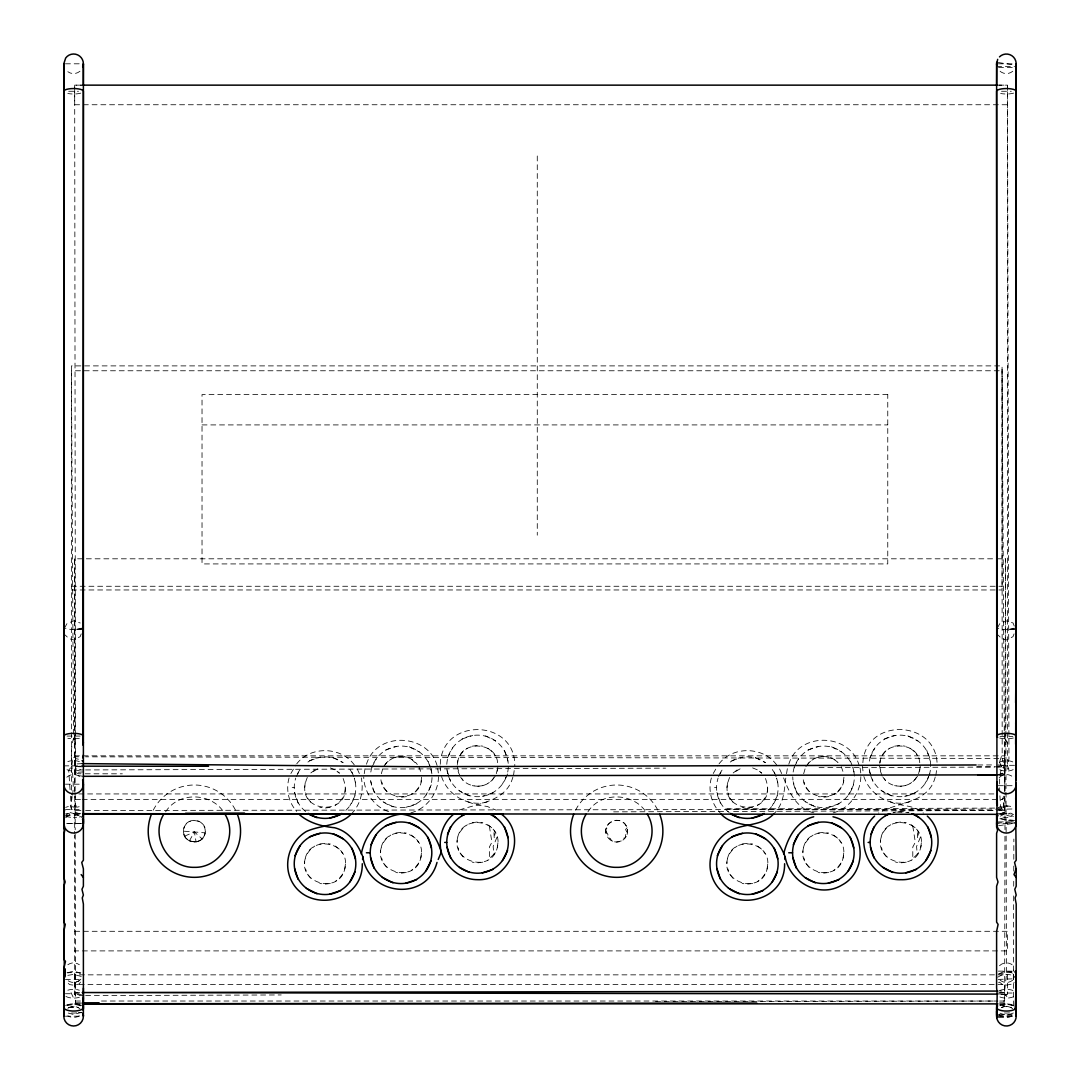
<?xml version="1.0" encoding="UTF-8"?>
<svg xmlns="http://www.w3.org/2000/svg" width="1080" height="1080" viewBox="0 0 1080 1080"><rect width="100%" height="100%" fill="white"/><g stroke="black" fill="none" stroke-linecap="round" stroke-linejoin="round"><path stroke-width="0.75" stroke-dasharray="5 3.75" d="M1004.954 836.325L1004.67 991.076L999.608 991.076M1004.967 829.602L1005.048 792.599M1005.048 790.911L1005.48 558.806L74.682 558.806L74.682 794.61M1013.351 1005.912L1013.688 892.985M1013.702 886.248L1013.729 877.824M1013.755 871.074L1013.769 866.025M1013.796 859.275L1013.85 839.052M307.328 777.411C290.709 815.927 359.14 818.208 342.725 777.411M305.289 858.452C297.972 883.184 338.702 894.875 344.763 869.036C352.134 839.835 304.884 833.598 304.628 863.743M344.763 792.909L345.465 787.63M344.763 869.036L345.465 863.743M381.348 773.712L383.022 767.88M381.294 847.476C373.977 872.208 414.693 883.899 420.768 858.06C428.126 828.86 380.876 822.623 380.619 852.768M420.971 782.15L421.659 776.858C422.523 803.331 380.079 802.751 380.822 776.858M420.768 858.06L421.457 852.768M457.65 762.764C459.54 739.395 497.718 741.029 497.732 764.613M457.799 837.135C450.482 861.867 491.211 873.558 497.273 847.719C504.644 818.519 457.394 812.282 457.137 842.427M496.26 773.672L497.435 769.068M497.273 847.719L497.975 842.427M729.662 777.411C713.029 815.927 781.475 818.208 765.045 777.411M727.61 858.452C720.306 883.184 761.022 894.875 767.084 869.036C774.454 839.835 727.204 833.598 726.948 863.743M767.084 792.909L767.786 787.63M767.084 869.036L767.786 863.743M803.668 773.712L805.356 767.88M803.615 847.476C796.298 872.208 837.027 883.899 843.089 858.06C850.446 828.86 803.21 822.623 802.94 852.768M843.291 782.15L843.993 776.858C844.843 803.331 802.4 802.751 803.155 776.858M843.089 858.06L843.777 852.768M879.971 762.764C881.658 740.178 918.662 740.515 919.809 763.303M881.213 837.135C873.896 861.867 914.625 873.558 920.687 847.719C928.058 818.519 880.808 812.282 880.551 842.427M918.581 773.672L919.755 769.068M920.687 847.719L921.389 842.427M1004.67 989.645L1006.466 974.849L1005.48 558.806M304.628 787.63L305.289 782.339M457.299 764.586L457.799 760.63M726.948 787.63L727.61 782.339M879.795 763.263L880.133 760.63M497.273 771.201L497.975 765.909M513.527 775.562L514.58 767.515M919.607 771.201L920.295 765.909M935.847 775.562L936.913 767.515M996.638 85.145L1007.491 85.145L1008.95 758.781L1007.491 765.855L1008.95 769.379L1004.67 767.057L1003.361 768.042L1004.67 758.592L1002.051 758.43L85.536 756.824M289.049 777.978C285.755 789.575 288.576 802.467 296.716 811.404M364.23 773.645L365.243 767.218M440.289 764.303C441.707 716.958 515.619 718.632 514.796 765.909M711.369 777.978C707.818 790.168 711.383 803.507 720.023 812.687M786.551 773.645L787.577 767.218M862.866 762.696C865.809 716.418 938.142 719.685 937.116 765.909M70.052 789.655L68.688 770.148L71.415 766.787L72.509 761.333L71.415 758.43L75.492 756.783L83.862 756.824M785.781 778.113C784.242 790.763 783.729 804.6 773.699 813.969M72.198 796.622L70.565 806.193L71.415 809.15L75.492 810.54L83.916 810.527M72.535 795.15C75.371 776.088 67.851 757.35 73.521 738.396L71.415 370.764L1002.051 370.764L1002.173 754.326L999.486 762.17L997.677 763.479M626.4 826.227C621.121 814.428 601.722 822.339 606.352 834.529M627.062 834.529A10.881 10.881 0 0 0 614.439 820.516A10.881 10.881 0 0 0 608.62 838.445A10.881 10.881 0 0 0 627.062 834.529L627.453 829.467M496.989 837.216L493.155 846.477L493.83 854.266L487.755 860.126M920.403 837.216L916.569 846.477L917.244 854.266L911.169 860.126M81.23 633.879L80.163 636.66L73.778 639.954L68.891 638.618L65.232 635.04M1014.053 633.879L1012.986 636.66L1006.601 639.954L1001.7 638.618L998.042 635.04M290.898 773.496L295.718 765.139M296.231 776.574L300.119 769.527A30.78 30.78 0 0 0 297.594 773.645M366.485 764.222C376.556 730.539 429.53 733.253 437.508 767.138M355.064 795.677L349.933 805.721M371.817 767.313L376.326 758.768M431.271 784.904L426.141 794.948M447.498 757.863L452.628 747.819M507.573 773.955L502.443 784.013M512.906 777.047C506.372 801.509 478.643 803.345 458.906 810.162M713.232 773.496L718.052 765.139M718.551 776.574L722.452 769.527A30.78 30.78 0 0 0 719.928 773.645M788.805 764.222C798.538 731.349 850.351 732.753 859.167 765.653M777.398 795.677L772.254 805.721M794.138 767.313L798.647 758.768M853.591 784.904L848.462 794.948M869.832 757.863L874.962 747.819M929.907 773.955L924.777 784.013M935.226 777.047C928.49 803.817 897.304 801.698 878.472 813.118M1011.312 1007.573L1007.559 1006.479L1001.511 1007.573L1003.874 1006.277L1004.873 1004.022A9.801 3.537 0 0 1 1013.337 1005.008M64.557 628.074L66.825 623.808L73.521 620.892L80.244 622.998M997.366 628.074L999.648 623.808L1006.331 620.892L1013.067 622.998L1015.119 628.358M189.432 840.861L194.387 831.951L205.132 832.869C207.941 819.045 185.193 815.562 183.627 829.467C180.806 843.345 203.566 846.72 205.132 832.869C203.58 845.613 183.06 844.168 183.492 831.168L194.387 831.951L202.082 838.863M82.228 799.484L1002.051 799.605L1004.009 796.068M998.487 807.422A9.882 3.362 0 0 1 1000.647 806.679L1003.374 807.26L1004.67 805.154L1007.937 806.072A9.828 3.348 0 0 1 1013.337 807.016M384.939 765.018C391.811 753.894 409.995 753.8 417.299 764.532M493.83 777.749C486.675 789.359 467.586 788.792 460.661 777.182M807.26 765.018C813.699 754.704 829.71 753.84 837.999 762.413L833.774 759.159M916.151 777.749C908.996 789.359 889.907 788.792 882.981 777.182M165.618 811.823C178.835 790.722 213.3 792.504 225.018 814.266M296.716 763.857C310.851 745.187 342.846 746.577 355.32 766.422M383.535 766.638L386.788 762.413L391.014 759.159M351.378 813.969C360.599 804.519 363.96 790.709 361.3 777.911M495.234 776.129L491.994 780.367L487.755 783.608M587.938 811.823C601.155 790.722 635.62 792.504 647.339 814.266M719.037 763.857C733.172 745.187 765.167 746.577 777.64 766.422M805.856 766.638L809.109 762.413L813.335 759.159M917.554 776.129L914.315 780.367L910.076 783.608M80.514 982.125L78.948 984.123L73.305 985.122L69.728 984.623L66.663 982.125L65.759 982.746M66.015 815.549L67.838 813.335L70.565 814.212L73.588 813.74L79.353 815.589L81.513 817.722M627.062 827.807L625.55 829.589L627.453 832.869L625.55 834.327L625.509 837.567L623.174 838.431L621.648 840.861L616.707 842.049L611.766 840.861L610.227 838.431L607.905 837.567L607.865 834.327L605.826 831.168L607.865 829.589L606.352 827.807M342.725 797.837L339.471 802.076L335.246 805.316M307.328 853.524L310.581 849.299L314.807 846.045M342.725 873.963L339.471 878.189L335.246 881.442M418.932 787.077L415.679 791.303L411.453 794.556M383.332 842.549L386.573 838.323L390.812 835.07M459.851 755.69L463.091 751.464L467.33 748.211M418.716 862.988L415.476 867.213L411.237 870.466M459.851 832.208L463.091 827.982L467.33 824.729M493.83 854.266L495.234 852.647M765.045 797.837L761.805 802.076L757.566 805.316M729.662 853.524L732.902 849.299L737.14 846.045M765.045 873.963L761.805 878.189L757.566 881.442M841.253 787.077L837.999 791.303L833.774 794.556M805.653 842.549L808.907 838.323L813.132 835.07M882.171 755.69L885.411 751.464L889.65 748.211M841.05 862.988L837.797 867.213L833.571 870.466M883.251 832.208L886.505 827.982L890.73 824.729M917.244 854.266L918.648 852.647M75.492 805.154L76.626 807.26L79.353 806.679L75.492 805.154L73.588 807.152L70.565 806.193A9.855 3.362 0 0 0 65.664 807.422M65.664 817.722L70.565 814.212M75.492 756.783L75.492 769.959L83.916 769.946M314.807 769.932L310.581 773.172L318.506 768.393M737.14 769.932L732.902 773.172L740.826 768.393M1002.051 799.605L1004.67 797.85L1003.361 807.071L1004.67 806.639M997.677 977.184L1001.957 974.943A8.829 4.09 0 0 1 1010.853 974.943L1013.337 975.888M998.582 982.746L999.486 982.125L1002.551 984.623L1006.115 985.122L1011.771 984.123L1013.337 982.125L1014.215 982.76M85.603 810.513L1002.051 809.15L1003.361 808.286L1003.361 798.903M81.513 1012.379L73.588 1014.485L65.664 1012.379M79.029 980.816L73.588 983.151L75.884 982.192M184.68 836.109L194.387 831.951L196.088 841.914M997.92 774.805L1004.67 772.443M309.474 760.698L320.207 757.215M385.682 749.925L396.414 746.456M461.997 738.976L472.73 735.507M416.786 803.79L406.053 807.26M410.873 812.849C429.624 807.921 441.828 787.63 437.67 768.758M493.088 792.841L482.355 796.325M731.808 760.698L742.541 757.215M808.002 749.925L818.735 746.456M884.317 738.976L895.05 735.507M839.106 803.79L828.374 807.26A30.78 30.78 0 0 1 792.774 776.858M833.193 812.849C852.647 807.786 864.527 786.442 859.828 767.138M915.408 792.841L904.676 796.325M1013.337 1012.986L1010.853 1013.931A8.829 4.09 0 0 1 1001.957 1013.931L999.486 1012.986M1000.634 813.645L1004.67 812.349M1004.873 813.848L999.486 816.575L1001.957 813.159L1004.873 813.848L1010.853 813.159L1013.337 814.496L1007.937 813.848M67.635 1005.008C72.347 1003.023 78.327 1003.361 82.228 1006.857M1000.445 1005.008L1006.412 1003.752L1013.121 1005.386M66.663 815.94L67.838 815.589M67.838 975.362L73.588 974.389L81.513 976.496M1003.374 807.26L1007.937 806.072M76.856 629.249L81.553 628.142M1009.678 629.249L1014.377 628.142M76.626 814.212L80.784 813.632M65.664 813.834L67.838 813.335M79.353 816.98L81.513 816.48M69.147 1007.478L74.749 1006.479L78.489 1007.573M999.486 814.334L1004.67 813.416L1004.67 792.95M1014.485 765.315L998.325 765.315M487.188 801.9C467.91 807.611 446.864 794.515 441.261 775.629M909.509 801.9C890.231 807.611 869.184 794.515 863.595 775.629M998.554 825.768L1016.199 822.906L998.554 823.73M998.339 973.944L1014.471 971.393M80.514 766.179L71.415 766.787M76.856 629.384L81.702 628.776M1009.678 629.384L1014.525 628.776M999.486 1005.008A9.801 3.537 0 0 1 1001.957 1004.36L1004.873 1004.022M996.611 766.192L1007.491 765.855M998.352 1017.603L1014.579 1016.334M472.257 746.172L477.536 745.484L482.827 746.172M395.942 757.121L401.233 756.418L406.526 757.121M894.577 746.172L899.87 745.484L905.148 746.172M818.262 757.121L823.554 756.418L828.846 757.121M482.827 785.646L477.536 786.348L472.257 785.646M406.526 796.595L401.233 797.297L395.942 796.595M330.318 807.367L325.026 808.056L319.734 807.367M905.148 785.646L899.87 786.348L894.577 785.646M828.846 796.595L823.554 797.297L818.262 796.595M472.257 822.69L477.536 821.988L482.827 822.69M752.639 807.367L747.347 808.056L742.068 807.367M395.739 833.031L401.031 832.329L406.31 833.031M319.734 844.007L325.026 843.304L330.318 844.007M895.671 822.69L900.95 821.988L906.241 822.69M818.06 833.031L823.351 832.329L828.644 833.031M482.827 862.164L477.536 862.866L472.257 862.164M742.068 844.007L747.347 843.304L752.639 844.007M406.31 872.505L401.031 873.193L395.739 872.505M330.318 883.481L325.026 884.169L319.734 883.481M906.241 862.164L900.95 862.866L895.671 862.164M828.644 872.505L823.351 873.193L818.06 872.505M752.639 883.481L747.347 884.169L742.068 883.481M83.39 771.903L75.492 772.443L78.489 773.766L83.552 773.779M82.08 763.614L75.492 763.992L74.682 85.145L83.349 85.145M80.784 1005.71L74.749 1004.333L66.663 1005.588M1013.607 1005.71L1007.559 1004.333L999.486 1005.588M998.231 979.439L1014.458 978.764M73.588 817.412L76.626 817.303M83.39 766.787L75.816 766.692L76.127 769.379M998.231 809.352L1014.458 808.92M1004.67 774.833L996.948 774.873L1004.67 775.318M977.805 764.977L994.572 764.924M85.603 769.932L665.537 768.15M819.072 767.651L994.545 767.084M996.233 767.084L1004.67 767.057M994.599 808.097L724.477 808.988L994.599 810.486L729.932 811.458M996.287 808.083L1004.67 808.056M613.643 811.85L728.258 811.458M83.93 995.598L75.492 995.625L75.492 992.561L80.555 992.561L75.492 992.561L74.682 994.437L81.419 994.437M85.617 995.598L281.232 994.95M999.608 992.574L1004.67 992.561L1004.67 995.625L1007.451 994.437L1007.451 974.849L74.682 974.849L75.492 989.645L75.195 831.452M999.608 994.1L1007.451 994.437L999.014 994.437M75.492 1002.821L80.555 1002.821M655.601 1001.7L997.92 1001.038L99.103 1001.025M65.434 63.801L81.756 63.801M998.244 63.801L1014.566 63.801M996.611 66.609L1014.566 66.609M998.528 67.5L1015.875 67.5M81.432 85.145L74.682 85.145L74.682 104.747L1007.491 104.747M999.067 85.145L1007.491 85.145L1007.491 769.176M68.688 91.273L78.489 91.273M1001.511 91.273L1011.312 91.273M1004.279 730.958L1002.051 365.89L71.415 365.89L71.415 794.664M202.028 424.913L887.76 424.913M71.415 586.264L1002.051 586.264M71.415 589.964L1002.051 589.964L1002.051 365.89M83.39 629.384L70.322 629.384L65.34 628.317M1016.199 629.384L1003.145 629.384L998.163 628.317M67.068 736.074L80.123 736.074M999.959 736.492L1012.865 736.492M63.801 765.855L81.756 765.855M65.434 784.188L81.756 784.188M998.339 785.7L1014.471 785.7M292.207 787.63L294.246 787.63M714.528 787.63L716.567 787.63M78.867 793.935L994.545 793.935M80.541 799.484L71.415 799.605L71.415 796.243M65.434 809.393L81.756 809.393M65.434 815.157L81.756 815.157M1007.937 817.385L1001.957 817.168M998.339 821.894L1014.471 821.894M996.611 822.906L1014.566 822.906M74.682 931.298L1007.491 931.298L1007.491 950.9L74.682 950.9M998.339 971.136L1014.471 971.136M67.068 972.662L81.756 972.662M65.434 979.506L81.756 979.506M998.339 993.033L1014.471 993.033M65.434 993.722L81.756 993.722M75.492 1001.025L80.555 1001.025M75.492 1003.765L80.555 1003.765L75.492 1003.765L74.682 974.849M999.608 1002.834L1004.67 1002.821M999.608 1003.887L1004.67 1003.887L1004.67 984.42L75.492 984.42L74.682 994.437L74.682 835.043M68.688 1007.519L78.489 1007.519M998.339 1014.674L1014.471 1014.674M998.244 1015.875L1016.199 1015.875M65.434 1016.199L81.756 1016.199M998.244 1016.199L1014.566 1016.199M976.779 766.773L1002.051 766.787L1003.361 768.042M85.239 773.779L122.35 773.82M78.489 1012.541L81.756 1012.73M997.934 764.91L1004.67 765.518M70.565 817.303L65.664 816.48M1014.592 820.49L998.554 818.438L1015.875 821.61M83.39 776.317L75.492 775.197L75.492 755.838L1004.67 755.838L1004.67 791.788M79.34 813.888L75.492 813.294L75.492 796.689M998.339 62.519L1014.471 65.07M75.492 758.592L78.489 759.186M998.244 813.254L1014.566 817.29M1002.902 812.538L1006.601 813.564M70.092 812.538L73.778 813.564M1001.511 773.28L1004.67 774.252M890.217 801.9C901.03 806.639 914.328 804.6 923.441 813.118M75.492 812.349L79.34 813.632M467.897 801.9L477.536 805.167L487.188 806.436L496.166 810.162M79.353 1004.657L81.513 1005.44M907.916 735.872L917.96 741.002M831.6 746.82L841.658 751.95M891.81 795.947L881.766 790.817M755.406 757.593L765.45 762.723A30.78 30.78 0 0 0 729.257 762.723M752.639 767.894L757.566 769.932L761.805 773.172L757.566 769.932M815.508 806.895L805.464 801.765M813.915 812.849C796.932 808.866 789.156 792.679 783.621 777.911M485.595 735.872L495.639 741.002M409.28 746.82L419.324 751.95M469.49 795.947L459.445 790.817M333.072 757.593L343.13 762.723A30.78 30.78 0 0 0 306.936 762.723M330.318 767.894L335.246 769.932L339.471 773.172L335.246 769.932M393.188 806.895L383.13 801.765M388.598 811.607C374.099 806.774 363.933 792.018 363.717 776.858M911.169 824.729L915.408 827.982L918.648 832.208L917.676 838.323L917.244 830.588M487.755 824.729L491.994 827.982L495.234 832.208L494.262 838.323L493.83 830.588M1010.853 814.793L1013.337 816.575M910.076 748.211L914.315 751.464L917.554 755.69M833.571 835.07L837.797 838.323L841.05 842.549M757.566 846.045L761.805 849.299L765.045 853.524M487.755 748.211L491.994 751.464L495.234 755.69M411.453 759.159L417.528 765.018M411.237 835.07L415.476 838.323L418.716 842.549M335.246 846.045L339.471 849.299L342.725 853.524M1001.957 1004.36L1003.874 1006.277M1003.874 992.642L1007.937 998.055M1013.337 975.308L1015.875 978.764M884.345 778.748L885.411 780.367M886.505 856.872L883.251 852.647L881.496 847.638M809.109 791.303L805.856 787.077L804.101 782.068M808.907 867.213L805.653 862.988L803.898 857.979M732.902 802.076L729.662 797.837L727.907 792.841M732.902 878.189L729.662 873.963L727.907 868.955M462.024 778.748L463.091 780.367M463.091 856.872L459.851 852.647L458.096 847.638M386.788 791.303L383.535 787.077L381.78 782.068M386.573 867.213L383.332 862.988L381.577 857.979M310.581 802.076L307.328 797.837L305.572 792.841M310.581 878.189L307.328 873.963L305.572 868.955M1015.875 974.052L1013.337 970.083L1013.337 982.274M1004.873 738.761L1008.95 745.457M1002.051 809.15L1000.647 806.679L999.756 793.665M999.486 762.17L1001.673 766.571L999.648 777.519L999.648 790.425M71.051 992.642L73.588 998.109M779.612 769L782.96 776.426M357.291 769L360.639 776.426M926.802 750.357L930.272 761.103M869.454 770.729L872.937 781.461M850.487 761.305L852.255 765.841M796.622 792.41L793.152 781.677M774.279 772.078L776.048 776.601M720.428 803.169L716.945 792.437M504.468 750.357L507.951 761.103M447.134 770.729L450.603 781.461M428.166 761.305L431.636 772.038M374.301 792.41L370.818 781.677M351.959 772.078L353.727 776.601M298.094 803.169L294.624 792.437M73.588 738.801L76.127 745.457M879.458 765.909L882.171 776.129M841.253 766.638L843.008 771.647M457.137 765.909L459.851 776.129M418.932 766.638L420.687 771.647M880.416 771.12L881.388 773.914M458.096 771.12L459.054 773.914M1002.051 758.43L1003.361 762.48M853.97 772.038L852.836 767.34A30.78 30.78 0 0 1 828.374 807.26M777.762 782.811L776.628 778.113A30.78 30.78 0 0 1 765.45 812.538M355.442 782.811L354.308 778.113A30.78 30.78 0 0 1 344.399 811.553M912.789 826.133L915.314 842.238L912.789 847.03L912.789 858.722M489.375 826.133L491.9 842.238L489.375 847.03L489.375 858.722M862.353 765.909L863.393 774.009M440.033 765.909L441.058 774.009M70.511 796.149L71.415 809.15M1004.292 732.645L1004.643 791.519M74.682 558.806L75.114 791.06M75.127 792.734L75.195 829.764M537.273 155.979L537.273 535.194M74.682 796.298L74.682 833.355M80.784 93.136A9.801 2.727 0 0 1 67.838 93.488M79.96 71.24A9.801 9.801 0 0 1 67.838 71.726M79.353 738.275A9.801 2.727 0 0 1 67.838 738.275M66.825 777.209A9.801 9.653 0 0 1 80.582 777.425M79.353 761.63A9.801 5.211 0 0 0 70.565 760.874A9.841 5.225 0 0 0 67.838 761.63M80.352 769.662A9.815 5.211 0.1 0 1 66.596 769.527M65.664 1005.44A9.801 3.537 0 0 1 76.626 1004.144M67.838 1008.275A9.801 9.801 0 0 1 79.96 1008.761M76.626 1012.851A9.801 4.388 0 0 1 70.565 1012.851M79.353 997.272A9.801 4.388 0 0 1 65.664 996.3M67.838 990.185A9.801 4.388 0 0 1 79.353 990.185M80.784 979.317A9.801 9.801 0 0 1 66.663 979.587M67.838 964.737A9.801 9.801 0 0 1 79.353 964.737M67.824 972.999A9.801 8.033 0 0 1 80.514 973.823M79.353 1015.875A9.801 8.033 0 0 1 67.838 1015.875M1013.607 93.136A9.801 2.727 0 0 1 1000.647 93.488M1012.77 71.24A9.801 9.801 0 0 1 999.486 70.727M1013.337 738.005A9.801 2.727 0 0 1 999.486 738.005M999.189 777.654A9.801 9.653 0 0 1 1013.404 777.425M999.459 762.156A9.788 5.198 0 0 1 1013.337 762.156M1013.175 769.662A9.815 5.211 0.1 0 1 999.418 769.527M1001.957 1007.478A9.801 9.801 0 0 1 1012.77 1008.761M1009.436 1012.851A9.801 4.388 0 0 1 1003.374 1012.851M1013.337 996.827A9.801 4.388 0 0 1 999.486 996.827M999.486 990.63A9.801 4.388 0 0 1 1013.337 990.63M1012.77 980.114A9.801 9.801 0 0 1 999.486 979.587M999.486 965.736A9.801 9.801 0 0 1 1013.337 965.736M999.486 973.823A9.801 8.033 0 0 1 1013.337 973.823M1012.163 1015.875A9.801 8.033 0 0 1 998.487 1014.093M153.239 810.202A46.184 46.184 0 0 1 235.521 810.202M575.559 810.202A46.184 46.184 0 0 1 659.637 814.172M446.796 764.303A30.78 30.78 0 0 1 483.151 735.642A30.78 30.78 0 0 1 506.817 775.427M506.277 776.939A30.78 30.78 0 0 1 448.254 775.427M447.808 773.888A30.78 30.78 0 0 1 446.796 767.515M729.257 812.538A30.78 30.78 0 0 1 718.078 778.113M772.254 769.527A30.78 30.78 0 0 1 774.779 773.645M430.974 768.893A30.78 30.78 0 0 1 405.257 807.381A30.78 30.78 0 0 1 370.44 776.858M370.818 772.038A30.78 30.78 0 0 1 371.952 767.34M373.802 762.885A30.78 30.78 0 0 1 430.515 767.34M869.454 761.103A30.78 30.78 0 0 1 907.052 735.98A30.78 30.78 0 0 1 929.151 775.427M928.611 776.939A30.78 30.78 0 0 1 870.588 775.427M870.129 773.888A30.78 30.78 0 0 1 869.116 767.515M305.654 811.553A30.78 30.78 0 0 1 295.745 778.113M349.933 769.527A30.78 30.78 0 0 1 352.458 773.645M793.152 772.038A30.78 30.78 0 0 1 794.273 767.34M796.122 762.885A30.78 30.78 0 0 1 850.986 762.885M896.144 812.025L893.012 812.768A30.78 30.78 0 0 1 908.928 812.687L896.144 812.025M81.756 823.419L65.434 823.527L81.756 823.446M1004.67 810.54L996.246 810.567L1004.67 810.54M1004.67 1001.025L999.608 1001.038L1004.67 1001.025M887.76 394.578L202.028 394.578L202.028 563.922L887.76 563.922L887.76 394.578M186.287 838.445A10.881 10.881 0 0 0 204.728 834.529A10.881 10.881 0 0 0 192.119 820.516A10.881 10.881 0 0 0 186.287 838.445"/><path stroke-width="1.5" d="M997.92 815.427L996.732 814.806L996.948 826.025L996.611 64.112L997.677 59.346M83.349 85.145L83.39 63.801A9.801 9.801 0 0 0 65.664 58.037L63.801 63.801L63.801 827.091L64.787 830.237L63.801 835.205L63.801 877.46L65.192 881.968L63.801 886.221L63.801 922.131L65.299 924.399L63.801 931.325L63.801 959.364L65.489 961.376L63.801 968.855L65.205 971.15L63.801 978.413M1015.74 217.161L1016.199 63.801L1016.077 65.327A9.801 9.801 0 0 0 999.486 56.876M1016.077 814.806L1016.199 822.906L1016.199 782.541M996.732 1017.738L997.097 1013.175L996.732 1014.674A9.801 9.801 0 0 0 1007.181 1025.973A9.801 9.801 0 0 0 1015.727 1013.175L1016.199 1016.199L1016.199 977.09M996.651 1003.995L996.611 1016.199M996.678 803.803L996.854 782.042L997.38 805.572M1016.077 994.41A9.801 4.388 0 0 0 1016.077 993.033L1016.077 971.136A9.801 9.801 0 0 1 1015.727 975.699M997.677 1005.912A9.801 3.537 0 0 0 1001.957 1010.678A9.801 3.537 0 0 0 1015.133 1009.125L1016.077 1008.072L1016.199 997.745L1016.199 904.001L1015.065 897.939L1016.199 895.064L1014.768 889.286L1016.199 886.221L1016.199 868.806L1014.552 862.434L1016.199 860.247L1015.821 824.162M64.247 738.558L64.125 745.16L63.801 742.325M64.273 1010.948L63.801 979.506M997.097 1011.852L996.732 1003.793M63.801 997.745L64.273 1008.612A9.801 3.537 0 0 0 75.127 1011.015A9.801 3.537 0 0 0 83.39 1007.519L83.39 988.052M996.854 782.042L996.732 785.7A9.801 9.666 0 0 0 1016.077 785.7L1015.78 783.122M1016.199 762.332L1016.077 765.045A233.753 80.852 -79.4 0 0 1015.7 776.831M1015.133 1009.125L1016.199 988.052M82.903 1006.425L83.39 997.745M996.732 814.806L996.948 823.797L996.611 822.906M1015.74 746.24L1016.199 740.029M1016.199 748.697L1016.199 761.103M362.596 859.518L362.812 856.71C357.764 843.737 348.908 831.371 334.665 827.753C321.813 826.443 308.435 822.879 298.688 813.969M784.93 859.518L785.133 856.71C780.084 843.737 771.228 831.371 756.999 827.753C744.768 823.527 730.431 824.404 721.008 813.969M1015.929 980.748L1016.077 978.696M996.611 1014.889L996.611 1011.204M1016.077 65.327L1016.199 64.112L1015.821 821.489M63.801 1015.916L64.22 1007.856L63.801 1009.368M1016.199 771.903L1016.199 779.895M63.801 1013.688L64.125 1010.786L63.801 1011.785M83.39 742.325L83.052 745.16L83.39 91.273A9.801 2.727 0 0 0 73.588 88.547A9.801 2.727 0 0 0 63.801 91.273L64.273 92.124M63.801 973.782L64.125 970.961L63.801 975.173M362.286 863.743C362.975 906.296 299.498 914.369 288.752 873.464C284.756 857.507 292.248 839.835 306.396 831.479C321.03 824.796 339.35 826.403 351.378 813.969M784.607 863.743C785.309 906.296 721.832 914.369 711.086 873.464C707.076 857.507 714.568 839.835 728.73 831.479C742.986 823.109 761.724 826.646 773.699 813.969M64.273 820.422L63.801 823.541L64.868 827.807A9.801 9.68 0 0 0 83.39 823.405L83.39 784.188L82.606 779.909M63.801 1015.079L64.125 1012.946L63.801 1016.199A9.801 9.801 0 0 0 73.588 1026A9.801 9.801 0 0 0 83.39 1016.199L83.39 904.001L82.256 897.939L83.39 895.064L81.959 889.286L83.39 886.221L83.39 868.806L81.743 862.434L83.39 860.247L83.39 819.086M64.273 1013.175L63.801 1016.199L63.801 972.662L64.273 969.638L63.801 973.593L65.111 968.814L65.111 976.914M1015.916 666.009L1016.199 664.362M1016.199 699.638L1016.199 710.316M1015.646 744.296L1015.821 704.187M1015.646 723.303L1016.199 720.59M1015.646 702.783L1016.199 640.67M82.728 757.863L83.39 755.014M83.052 816.521L83.39 815.157M1016.199 646.475L1016.199 653.225M83.39 64.112L82.674 66.866L83.39 63.801L83.39 823.433L82.728 820.867M996.611 1009.368L997.029 1007.856M63.801 976.347L65.111 971.919M361.3 854.024C365.013 833.666 379.931 816.345 401.233 814.117C421.902 816.521 435.848 833.058 441.261 852.147C446.148 867.821 460.944 879.647 477.536 879.687C510.705 881.24 528.417 833.841 501.309 814.104M783.621 854.024C787.617 837.959 796.298 821.084 813.713 816.777M1015.646 682.641L1016.199 681.035M64.273 1007.33L63.801 1008.679A9.801 4.388 0 0 0 64.273 1010.043M997.097 1007.33L996.611 1008.679A9.801 4.388 0 0 0 997.097 1010.043M1016.199 868.806L1013.972 874.584L1016.199 877.46M163.742 814.266C149.985 836.514 168.237 868.117 194.387 867.335C220.523 868.117 238.775 836.514 225.018 814.266M294.988 855.698L300.119 845.64M355.064 871.79L349.933 881.834M370.994 844.722L376.124 834.664M431.069 860.814L425.939 870.858M447.498 834.381L450.603 826.875M437.009 862.407C426.681 902.029 368.51 896.049 362.812 856.71M507.573 850.473L502.443 860.517M586.076 814.266C572.319 836.514 590.558 868.117 616.707 867.335C642.843 868.117 661.095 836.514 647.339 814.266M717.309 855.698L722.452 845.64M777.398 871.79L772.254 881.834M793.314 844.722L798.444 834.664M853.389 860.814L848.259 870.858M870.912 834.381L874.017 826.875M930.987 850.473L925.857 860.517M438.224 859.478L441.261 852.147C438.007 838.512 442.651 822.865 453.762 814.104M1016.199 631.49L1016.199 639.32M82.903 736.911L83.39 736.074A9.801 2.727 0 0 0 73.588 733.347A9.801 2.727 0 0 0 63.801 736.074L64.273 736.911M1015.727 92.124L1016.199 91.273A9.801 2.727 0 0 0 1006.412 88.547A9.801 2.727 0 0 0 996.611 91.273L996.732 736.492M874.611 816.089C850.878 837.797 869.103 880.835 900.95 879.687C932.688 880.956 950.954 837.567 927.302 816.089M1016.199 643.545L1016.199 645.935M340.578 814.563L329.846 818.033M309.474 836.811L320.207 833.328M385.479 825.836L396.212 822.353M461.997 815.495L464.994 814.253M340.578 890.676L329.846 894.146M416.57 879.701L405.837 883.17M493.088 869.36L482.355 872.829M762.899 814.563L752.166 818.033M731.808 836.811L742.541 833.328M807.8 825.836L818.532 822.353M885.398 815.495L888.408 814.253M762.899 890.676L752.166 894.146M838.904 879.701L828.171 883.17M916.502 869.36L905.769 872.829M976.117 764.977L417.38 766.706L82.08 763.614M185.531 813.28L244.526 813.078M83.39 776.317L996.948 774.873M997.92 991.076L82.242 992.547L997.92 994.113M82.242 1002.807L99.103 1002.78M83.12 85.145L997.38 85.145M82.715 813.888L502.862 813.78M444.717 842.427L446.756 842.427M868.131 842.427L870.17 842.427M366.417 852.768L370.238 852.768M788.738 852.768L792.558 852.768M756.783 1003.077L82.242 1003.765L997.92 1003.887M82.202 766.179L208.562 766.26M977.684 774.792L997.92 774.805M82.715 813.659L997.799 814.334M82.08 760.712L83.39 761.103M1016.199 629.883L1016.199 633.137M913.505 814.253L919.053 817.52M832.99 816.777C864.23 823.824 870.197 870.115 841.982 885.033C819.153 898.83 789.399 881.955 785.133 856.71M831.398 822.731L841.442 827.861M892.904 872.465L882.86 867.335M731.808 814.563L739.301 817.668M755.406 833.706L765.45 838.836M815.305 882.805L805.248 877.676M739.301 893.781L729.257 888.651M409.077 822.731L419.121 827.861M469.49 872.465L459.445 867.335M309.474 814.563L316.98 817.668M333.072 833.706L343.13 838.836M392.971 882.805L382.928 877.676M316.98 893.781L306.936 888.651M996.732 815.508L997.677 816.183M493.088 815.495L495.639 817.52M81.162 874.584L83.39 877.46M64.638 810.756L63.801 809.393A9.855 3.362 0 0 1 64.273 808.353M63.801 761.103L64.125 761.711L63.801 755.014M927.882 826.875L931.365 837.608M874.017 857.979L870.548 847.247M850.284 837.216L853.754 847.949M796.419 868.32L792.936 857.588M774.279 848.192L777.762 858.924M720.428 879.296L716.945 868.563M504.468 826.875L507.951 837.608M450.603 857.979L447.134 847.247M427.964 837.216L431.433 847.949M374.099 868.32L370.615 857.588M351.959 848.192L355.442 858.924M298.094 879.296L294.624 868.563M82.512 819.437L83.39 821.691M1015.727 1007.33L1016.199 1014.889M82.903 1007.33L83.39 1008.679A9.801 4.388 0 0 1 82.903 1010.043M996.611 1015.808L996.948 1016.915C996.003 1007.249 998.042 997.488 996.611 988.052L996.611 931.325L998.109 924.399L996.611 922.131L996.611 886.221L998.001 881.968L996.611 877.46L996.611 833.315L997.596 830.237L996.611 827.091L996.611 814.361M63.801 815.157L64.125 816.521M1015.727 1013.175L1016.199 1015.875L1016.077 1006.965L1016.077 1008.072M82.728 779.801L83.39 782.541M1015.916 670.68L1016.199 672.043M1015.916 685.584L1016.199 687.312M83.39 1016.199L83.052 1012.946L83.39 1015.916M1015.821 745.632L1016.199 748.305M1015.821 724.693L1016.199 727.461M1015.78 749.142L1016.199 753.071M63.801 986.661L63.801 993.722A9.801 4.388 0 0 0 64.273 995.072M1016.077 1014.674L1016.199 1016.199M1016.077 971.136L1016.199 972.945M1016.077 815.508L1016.199 817.695M83.201 1002.159L83.39 1008.679M1015.713 788.846L1016.145 803.803M1016.051 1008.464L1016.077 1010.624M63.801 784.188L64.26 818.775M1016.077 993.033L1016.199 1008.679A9.801 4.388 0 0 1 1015.727 1010.043M1015.74 120.798L1016.077 736.492A9.801 2.727 0 0 0 1004.873 733.374A9.801 2.727 0 0 0 997.677 737.303M996.638 85.145L996.732 62.262A9.801 9.801 0 0 0 996.732 65.327M64.26 982.827L63.801 63.801A9.801 9.801 0 0 0 64.273 66.825M1016.199 629.262L1016.199 630.126M64.273 975.699A9.801 9.801 0 0 1 63.801 972.662M63.801 765.855A9.841 5.225 0 0 1 64.273 764.249M82.66 780.543A9.801 9.666 0 0 1 74.115 793.827A9.801 9.666 0 0 1 64.179 781.515M488.565 813.686A30.78 30.78 0 0 1 502.132 860.949A30.78 30.78 0 0 1 452.952 860.949A30.78 30.78 0 0 1 466.506 813.686M1016.077 821.894A9.801 9.68 0 0 1 1006.412 833.085A9.801 9.68 0 0 1 996.732 821.894M1016.077 808.866A233.753 80.852 -79.4 0 1 1015.7 797.877M237.316 814.172A46.184 46.184 0 0 1 194.387 877.338A46.184 46.184 0 0 1 151.443 814.172M659.637 814.172A46.184 46.184 0 0 1 616.707 877.338A46.184 46.184 0 0 1 573.764 814.172M911.979 813.686A30.78 30.78 0 0 1 925.547 860.949A30.78 30.78 0 0 1 876.366 860.949A30.78 30.78 0 0 1 889.92 813.686M764.127 813.442A30.78 30.78 0 0 1 730.579 813.442M341.793 813.442A30.78 30.78 0 0 1 308.259 813.442M727.974 887.666A30.78 30.78 0 0 0 777.762 868.563A30.78 30.78 0 0 0 736.317 835.002A30.78 30.78 0 0 0 727.974 887.666M305.654 887.666A30.78 30.78 0 0 0 355.442 868.563A30.78 30.78 0 0 0 313.997 835.002A30.78 30.78 0 0 0 305.654 887.666M807.962 879.43A30.78 30.78 0 0 0 854.132 852.768A30.78 30.78 0 0 0 807.962 826.106A30.78 30.78 0 0 0 807.962 879.43M381.645 876.69A30.78 30.78 0 0 0 431.433 857.588A30.78 30.78 0 0 0 389.988 824.027A30.78 30.78 0 0 0 381.645 876.69"/></g></svg>
